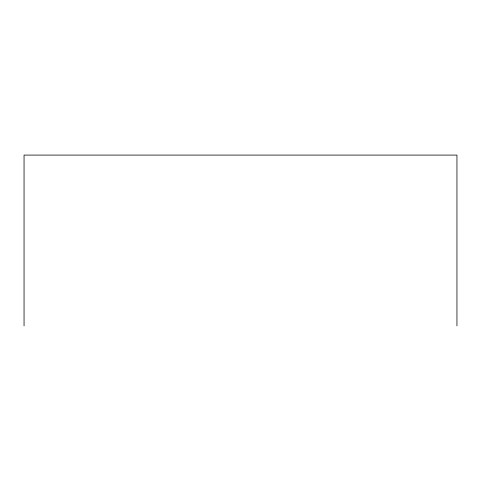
<?xml version="1.0" encoding="UTF-8"?>
<svg xmlns="http://www.w3.org/2000/svg" width="481" height="481" viewBox="0 0 481 481"><rect width="100%" height="100%" fill="white"/><g stroke="black" fill="none" stroke-linecap="round" stroke-linejoin="round"><path stroke-width="0.72" d="M456.95 325.914L456.95 155.086L24.05 155.086L24.05 325.914"/></g></svg>
